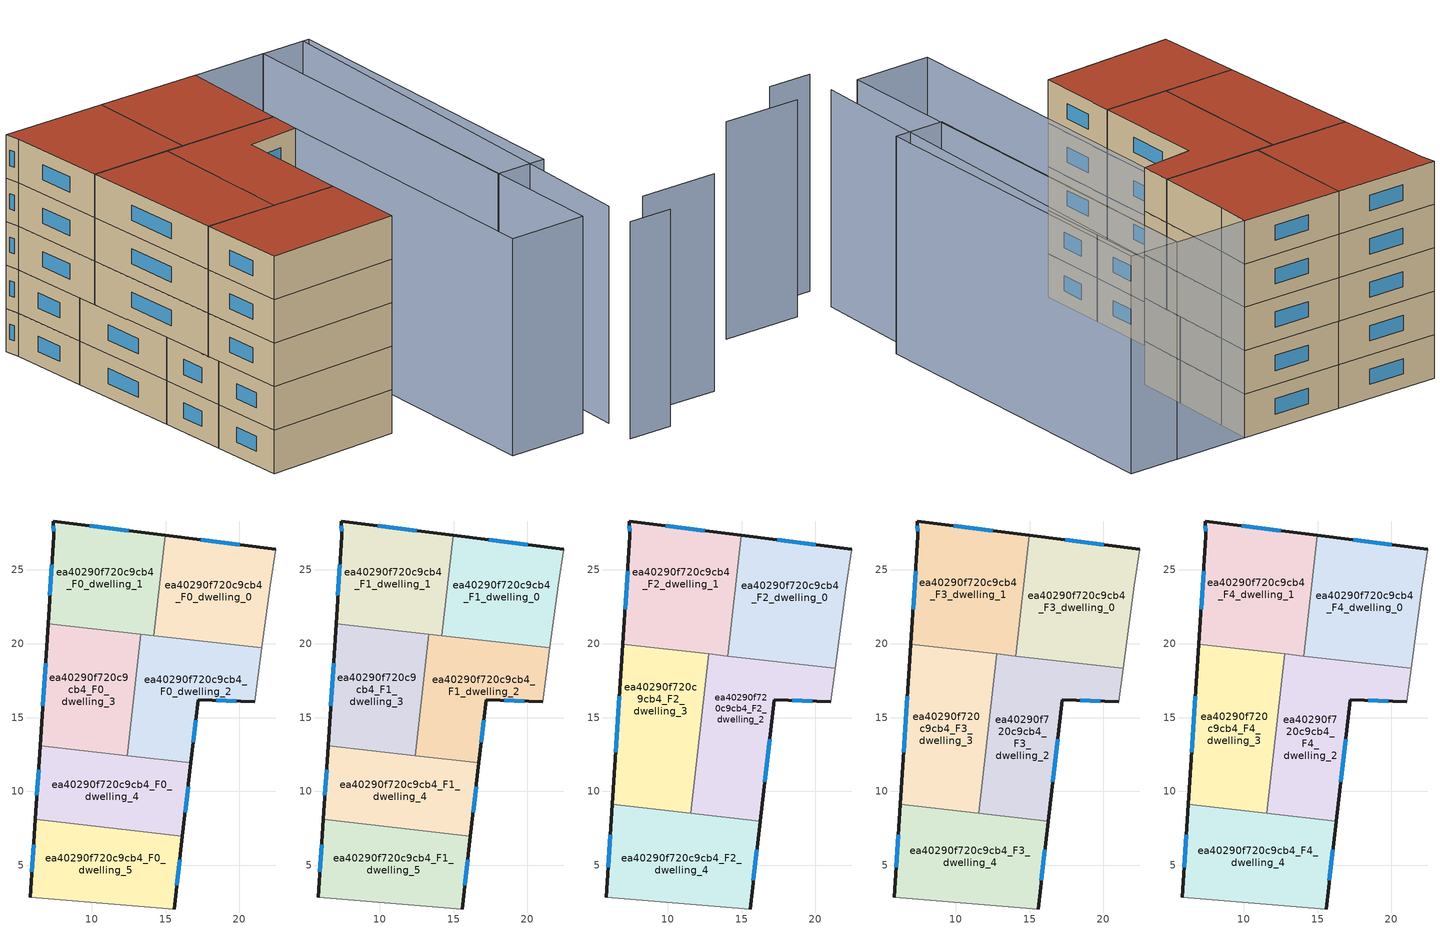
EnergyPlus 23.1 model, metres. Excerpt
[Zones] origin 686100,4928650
ea40290f720c9cb4_F0_dwelling_0
 floor ground (EU_floor_Construction): 22.45,26.39 22.09,23.95 21.52,19.71 14.19,20.55 14.96,27.34 z0
 wall outside (EU_wall_Construction): 22.45,26.39 14.96,27.34 z0:3
 wall adiabatic (EU_wall_Construction): 21.52,19.71 22.09,23.95 22.45,26.39 z0:3
 wall to ea40290f720c9cb4_F0_dwelling_1 (EU_wall_Construction): 14.96,27.34 14.19,20.55 z0:3
 wall to ea40290f720c9cb4_F0_dwelling_2 (EU_wall_Construction): 14.19,20.55 21.52,19.71 z0:3
 window (EU_Window_Construction): 20.01,26.7 17.4,27.03 z0.98:2.02
ea40290f720c9cb4_F0_dwelling_1
 floor ground (EU_floor_Construction): 14.96,27.34 14.19,20.55 7.06,21.36 7.44,27.25 7.4,28.29 z0
 wall outside (EU_wall_Construction): 14.96,27.34 7.4,28.29 7.44,27.25 7.06,21.36 z0:3
 wall to ea40290f720c9cb4_F0_dwelling_3 (EU_wall_Construction): 7.06,21.36 13.34,20.64 z0:3
 wall to ea40290f720c9cb4_F0_dwelling_2 (EU_wall_Construction): 13.34,20.64 14.19,20.55 z0:3
 window (EU_Window_Construction): 7.32,25.34 7.18,23.28 / 7.41,27.96 7.43,27.59 / 12.5,27.65 9.86,27.98 z0.98:2.02
ea40290f720c9cb4_F0_dwelling_2
 floor ground (EU_floor_Construction): 21.52,19.71 21.03,16.07 17.2,16.21 16.71,11.94 12.4,12.43 13.34,20.64 z0
 wall outside (EU_wall_Construction): 16.71,11.94 17.2,16.21 21.03,16.07 z0:3
 wall to ea40290f720c9cb4_F0_dwelling_3 (EU_wall_Construction): 13.34,20.64 12.4,12.43 z0:3
 wall adiabatic (EU_wall_Construction): 21.03,16.07 21.52,19.71 z0:3
 wall to ea40290f720c9cb4_F0_dwelling_4 (EU_wall_Construction): 12.4,12.43 16.71,11.94 z0:3
 window (EU_Window_Construction): 18.45,16.16 19.78,16.11 / 16.87,13.33 17.04,14.82 z0.98:2.02
ea40290f720c9cb4_F0_dwelling_3
 floor ground (EU_floor_Construction): 13.34,20.64 12.4,12.43 6.52,13.1 7.06,21.36 z0
 wall outside (EU_wall_Construction): 7.06,21.36 6.52,13.1 z0:3
 wall to ea40290f720c9cb4_F0_dwelling_4 (EU_wall_Construction): 6.52,13.1 12.4,12.43 z0:3
 window (EU_Window_Construction): 6.88,18.67 6.69,15.79 z0.98:2.02
ea40290f720c9cb4_F0_dwelling_4
 floor ground (EU_floor_Construction): 16.71,11.94 16.14,6.98 6.19,8.11 6.52,13.1 z0
 wall outside (EU_wall_Construction): 6.52,13.1 6.19,8.11 / 16.14,6.98 16.71,11.94 z0:3
 wall to ea40290f720c9cb4_F0_dwelling_5 (EU_wall_Construction): 6.19,8.11 16.14,6.98 z0:3
 window (EU_Window_Construction): 6.41,11.48 6.3,9.73 / 16.33,8.59 16.53,10.32 z0.98:2.02
ea40290f720c9cb4_F0_dwelling_5
 floor ground (EU_floor_Construction): 16.14,6.98 15.58,2.04 5.85,2.84 6.19,8.11 z0
 wall outside (EU_wall_Construction): 6.19,8.11 5.85,2.84 / 15.58,2.04 16.14,6.98 z0:3
 wall adiabatic (EU_wall_Construction): 5.85,2.84 15.58,2.04 z0:3
 window (EU_Window_Construction): 6.08,6.4 5.96,4.56 / 15.76,3.65 15.96,5.37 z0.98:2.02
ea40290f720c9cb4_F1_dwelling_0
 floor to ea40290f720c9cb4_F0_dwelling_0 (EU_floor_Construction): 22.45,26.39 22.09,23.95 21.52,19.71 14.19,20.55 14.96,27.34 z3
 wall outside (EU_wall_Construction): 22.45,26.39 14.96,27.34 z3:6
 wall adiabatic (EU_wall_Construction): 21.52,19.71 22.09,23.95 22.45,26.39 z3:6
 wall to ea40290f720c9cb4_F1_dwelling_1 (EU_wall_Construction): 14.96,27.34 14.19,20.55 z3:6
 wall to ea40290f720c9cb4_F1_dwelling_2 (EU_wall_Construction): 14.19,20.55 21.52,19.71 z3:6
 window (EU_Window_Construction): 20.01,26.7 17.4,27.03 z3.98:5.02
ea40290f720c9cb4_F1_dwelling_1
 floor to ea40290f720c9cb4_F0_dwelling_1 (EU_floor_Construction): 14.96,27.34 14.19,20.55 7.06,21.36 7.44,27.25 7.4,28.29 z3
 wall outside (EU_wall_Construction): 14.96,27.34 7.4,28.29 7.44,27.25 7.06,21.36 z3:6
 wall to ea40290f720c9cb4_F1_dwelling_3 (EU_wall_Construction): 7.06,21.36 13.34,20.64 z3:6
 wall to ea40290f720c9cb4_F1_dwelling_2 (EU_wall_Construction): 13.34,20.64 14.19,20.55 z3:6
 window (EU_Window_Construction): 7.32,25.34 7.18,23.28 / 7.41,27.96 7.43,27.59 / 12.5,27.65 9.86,27.98 z3.98:5.02
ea40290f720c9cb4_F1_dwelling_2
 floor to ea40290f720c9cb4_F0_dwelling_2 (EU_floor_Construction): 21.52,19.71 21.03,16.07 17.2,16.21 16.71,11.94 12.4,12.43 13.34,20.64 z3
 wall outside (EU_wall_Construction): 16.71,11.94 17.2,16.21 21.03,16.07 z3:6
 wall to ea40290f720c9cb4_F1_dwelling_3 (EU_wall_Construction): 13.34,20.64 12.4,12.43 z3:6
 wall adiabatic (EU_wall_Construction): 21.03,16.07 21.52,19.71 z3:6
 wall to ea40290f720c9cb4_F1_dwelling_4 (EU_wall_Construction): 12.4,12.43 16.71,11.94 z3:6
 window (EU_Window_Construction): 18.45,16.16 19.78,16.11 / 16.87,13.33 17.04,14.82 z3.98:5.02
 ceiling adiabatic (EU_roof_Construction): 21.33,18.33 21.52,19.71 13.34,20.64 13.18,19.26 z6
ea40290f720c9cb4_F1_dwelling_3
 floor to ea40290f720c9cb4_F0_dwelling_3 (EU_floor_Construction): 13.34,20.64 12.4,12.43 6.52,13.1 7.06,21.36 z3
 wall outside (EU_wall_Construction): 7.06,21.36 6.52,13.1 z3:6
 wall to ea40290f720c9cb4_F1_dwelling_4 (EU_wall_Construction): 6.52,13.1 12.4,12.43 z3:6
 window (EU_Window_Construction): 6.88,18.67 6.69,15.79 z3.98:5.02
ea40290f720c9cb4_F1_dwelling_4
 floor to ea40290f720c9cb4_F0_dwelling_4 (EU_floor_Construction): 16.71,11.94 16.14,6.98 6.19,8.11 6.52,13.1 z3
 wall outside (EU_wall_Construction): 6.52,13.1 6.19,8.11 / 16.14,6.98 16.71,11.94 z3:6
 wall to ea40290f720c9cb4_F1_dwelling_5 (EU_wall_Construction): 6.19,8.11 16.14,6.98 z3:6
 window (EU_Window_Construction): 6.41,11.48 6.3,9.73 / 16.33,8.59 16.53,10.32 z3.98:5.02
ea40290f720c9cb4_F1_dwelling_5
 floor to ea40290f720c9cb4_F0_dwelling_5 (EU_floor_Construction): 16.14,6.98 15.58,2.04 5.85,2.84 6.19,8.11 z3
 wall outside (EU_wall_Construction): 6.19,8.11 5.85,2.84 / 15.58,2.04 16.14,6.98 z3:6
 wall adiabatic (EU_wall_Construction): 5.85,2.84 15.58,2.04 z3:6
 window (EU_Window_Construction): 6.08,6.4 5.96,4.56 / 15.76,3.65 15.96,5.37 z3.98:5.02
ea40290f720c9cb4_F2_dwelling_0
 floor to ea40290f720c9cb4_F1_dwelling_0 (EU_floor_Construction): 22.45,26.39 22.09,23.95 21.52,19.71 14.21,20.54 14.98,27.34 z6
 floor adiabatic (EU_floor_Construction): 21.52,19.71 21.33,18.33 14.05,19.16 14.21,20.54 z6
 wall outside (EU_wall_Construction): 22.45,26.39 14.98,27.34 z6:9
 wall adiabatic (EU_wall_Construction): 21.33,18.33 22.09,23.95 22.45,26.39 z6:9
 wall to ea40290f720c9cb4_F2_dwelling_1 (EU_wall_Construction): 14.98,27.34 14.05,19.16 z6:9
 wall to ea40290f720c9cb4_F2_dwelling_2 (EU_wall_Construction): 14.05,19.16 21.33,18.33 z6:9
 window (EU_Window_Construction): 20.02,26.7 17.41,27.03 z6.98:8.02
ea40290f720c9cb4_F2_dwelling_1
 floor to ea40290f720c9cb4_F1_dwelling_1 (EU_floor_Construction): 14.96,27.34 14.19,20.55 7.06,21.36 7.44,27.25 7.4,28.29 z6
 floor to ea40290f720c9cb4_F1_dwelling_0 (EU_floor_Construction): 14.98,27.34 14.21,20.54 14.19,20.55 14.96,27.34 z6
 floor to ea40290f720c9cb4_F1_dwelling_3 (EU_floor_Construction): 13.34,20.64 13.18,19.26 6.97,19.96 7.06,21.36 z6
 floor adiabatic (EU_floor_Construction): 14.21,20.54 14.05,19.16 13.18,19.26 13.34,20.64 z6
 wall outside (EU_wall_Construction): 14.98,27.34 7.4,28.29 7.44,27.25 6.96,19.96 z6:9
 wall to ea40290f720c9cb4_F2_dwelling_3 (EU_wall_Construction): 6.96,19.96 12.78,19.3 z6:9
 wall to ea40290f720c9cb4_F2_dwelling_2 (EU_wall_Construction): 12.79,19.3 14.05,19.16 z6:9
 window (EU_Window_Construction): 7.29,24.88 7.12,22.34 / 7.41,27.96 7.43,27.59 / 12.52,27.65 9.87,27.98 z6.98:8.02
ea40290f720c9cb4_F2_dwelling_2
 floor to ea40290f720c9cb4_F1_dwelling_2 (EU_floor_Construction): 21.33,18.33 21.03,16.07 17.2,16.21 16.71,11.94 12.4,12.43 13.18,19.26 z6
 floor to ea40290f720c9cb4_F1_dwelling_4 (EU_floor_Construction): 16.71,11.94 16.26,7.98 11.56,8.52 12.01,12.47 z6
 floor to ea40290f720c9cb4_F1_dwelling_3 (EU_floor_Construction): 13.18,19.26 12.4,12.43 12.01,12.47 12.78,19.3 z6
 wall outside (EU_wall_Construction): 16.26,7.98 17.2,16.21 21.03,16.07 z6:9
 wall adiabatic (EU_wall_Construction): 21.03,16.07 21.33,18.33 z6:9
 wall to ea40290f720c9cb4_F2_dwelling_3 (EU_wall_Construction): 12.79,19.3 11.56,8.51 z6:9
 wall to ea40290f720c9cb4_F2_dwelling_4 (EU_wall_Construction): 11.56,8.51 16.26,7.98 z6:9
 window (EU_Window_Construction): 18.45,16.16 19.78,16.11 / 16.57,10.65 16.89,13.53 z6.98:8.02
ea40290f720c9cb4_F2_dwelling_3
 floor to ea40290f720c9cb4_F1_dwelling_3 (EU_floor_Construction): 12.79,19.3 12.01,12.47 6.52,13.1 6.97,19.96 z6
 floor to ea40290f720c9cb4_F1_dwelling_4 (EU_floor_Construction): 12.01,12.47 11.56,8.52 6.26,9.12 6.52,13.1 z6
 wall outside (EU_wall_Construction): 6.96,19.96 6.26,9.12 z6:9
 wall to ea40290f720c9cb4_F2_dwelling_4 (EU_wall_Construction): 6.26,9.12 11.56,8.51 z6:9
 window (EU_Window_Construction): 6.74,16.44 6.49,12.65 z6.98:8.02
ea40290f720c9cb4_F2_dwelling_4
 floor to ea40290f720c9cb4_F1_dwelling_4 (EU_floor_Construction): 16.26,7.98 16.14,6.98 6.19,8.11 6.26,9.12 z6
 floor to ea40290f720c9cb4_F1_dwelling_5 (EU_floor_Construction): 16.14,6.98 15.58,2.04 5.85,2.84 6.19,8.11 z6
 wall outside (EU_wall_Construction): 6.26,9.12 5.85,2.84 / 15.58,2.04 16.26,7.98 z6:9
 wall adiabatic (EU_wall_Construction): 5.85,2.84 15.58,2.04 z6:9
 window (EU_Window_Construction): 6.13,7.08 5.98,4.89 / 15.8,3.97 16.04,6.05 z6.98:8.02
ea40290f720c9cb4_F3_dwelling_0
 floor to ea40290f720c9cb4_F2_dwelling_0 (EU_floor_Construction): 22.45,26.39 22.09,23.95 21.33,18.33 14.05,19.16 14.98,27.34 z9
 wall outside (EU_wall_Construction): 22.45,26.39 14.98,27.34 z9:12
 wall adiabatic (EU_wall_Construction): 21.33,18.33 22.09,23.95 22.45,26.39 z9:12
 wall to ea40290f720c9cb4_F3_dwelling_1 (EU_wall_Construction): 14.98,27.34 14.05,19.16 z9:12
 wall to ea40290f720c9cb4_F3_dwelling_2 (EU_wall_Construction): 14.05,19.16 21.33,18.33 z9:12
 window (EU_Window_Construction): 20.02,26.7 17.41,27.03 z9.98:11.02
ea40290f720c9cb4_F3_dwelling_1
 floor to ea40290f720c9cb4_F2_dwelling_1 (EU_floor_Construction): 14.98,27.34 14.05,19.16 6.96,19.96 7.44,27.25 7.4,28.29 z9
 wall outside (EU_wall_Construction): 14.98,27.34 7.4,28.29 7.44,27.25 6.96,19.96 z9:12
 wall to ea40290f720c9cb4_F3_dwelling_3 (EU_wall_Construction): 6.96,19.96 12.78,19.3 z9:12
 wall to ea40290f720c9cb4_F3_dwelling_2 (EU_wall_Construction): 12.79,19.3 14.05,19.16 z9:12
 window (EU_Window_Construction): 7.29,24.88 7.12,22.34 / 7.41,27.96 7.43,27.59 / 12.52,27.65 9.87,27.98 z9.98:11.02
ea40290f720c9cb4_F3_dwelling_2
 floor to ea40290f720c9cb4_F2_dwelling_2 (EU_floor_Construction): 21.33,18.33 21.03,16.07 17.2,16.21 16.26,7.98 11.56,8.51 12.79,19.3 z9
 wall outside (EU_wall_Construction): 16.26,7.98 17.2,16.21 21.03,16.07 z9:12
 wall adiabatic (EU_wall_Construction): 21.03,16.07 21.33,18.33 z9:12
 wall to ea40290f720c9cb4_F3_dwelling_3 (EU_wall_Construction): 12.79,19.3 11.56,8.51 z9:12
 wall to ea40290f720c9cb4_F3_dwelling_4 (EU_wall_Construction): 11.56,8.51 16.26,7.98 z9:12
 window (EU_Window_Construction): 18.45,16.16 19.78,16.11 / 16.57,10.65 16.89,13.53 z9.98:11.02
ea40290f720c9cb4_F3_dwelling_3
 floor to ea40290f720c9cb4_F2_dwelling_3 (EU_floor_Construction): 12.79,19.3 11.56,8.51 6.26,9.12 6.96,19.96 z9
 wall outside (EU_wall_Construction): 6.96,19.96 6.26,9.12 z9:12
 wall to ea40290f720c9cb4_F3_dwelling_4 (EU_wall_Construction): 6.26,9.12 11.56,8.51 z9:12
 window (EU_Window_Construction): 6.74,16.44 6.49,12.65 z9.98:11.02
ea40290f720c9cb4_F3_dwelling_4
 floor to ea40290f720c9cb4_F2_dwelling_4 (EU_floor_Construction): 16.26,7.98 15.58,2.04 5.85,2.84 6.26,9.12 z9
 wall outside (EU_wall_Construction): 6.26,9.12 5.85,2.84 / 15.58,2.04 16.26,7.98 z9:12
 wall adiabatic (EU_wall_Construction): 5.85,2.84 15.58,2.04 z9:12
 window (EU_Window_Construction): 6.13,7.08 5.98,4.89 / 15.8,3.97 16.04,6.05 z9.98:11.02
ea40290f720c9cb4_F4_dwelling_0
 floor to ea40290f720c9cb4_F3_dwelling_0 (EU_floor_Construction): 22.45,26.39 22.09,23.95 21.33,18.33 14.05,19.16 14.98,27.34 z12
 wall outside (EU_wall_Construction): 22.45,26.39 14.98,27.34 z12:15
 wall adiabatic (EU_wall_Construction): 21.33,18.33 22.09,23.95 22.45,26.39 z12:15
 wall to ea40290f720c9cb4_F4_dwelling_1 (EU_wall_Construction): 14.98,27.34 14.05,19.16 z12:15
 wall to ea40290f720c9cb4_F4_dwelling_2 (EU_wall_Construction): 14.05,19.16 21.33,18.33 z12:15
 window (EU_Window_Construction): 20.02,26.7 17.41,27.03 z12.98:14.02
 roof outside (EU_roof_Construction): 21.33,18.33 22.09,23.95 22.45,26.39 14.98,27.34 14.05,19.16 z15
ea40290f720c9cb4_F4_dwelling_1
 floor to ea40290f720c9cb4_F3_dwelling_1 (EU_floor_Construction): 14.98,27.34 14.05,19.16 6.96,19.96 7.44,27.25 7.4,28.29 z12
 wall outside (EU_wall_Construction): 14.98,27.34 7.4,28.29 7.44,27.25 6.96,19.96 z12:15
 wall to ea40290f720c9cb4_F4_dwelling_3 (EU_wall_Construction): 6.96,19.96 12.78,19.3 z12:15
 wall to ea40290f720c9cb4_F4_dwelling_2 (EU_wall_Construction): 12.79,19.3 14.05,19.16 z12:15
 window (EU_Window_Construction): 7.29,24.88 7.12,22.34 / 7.41,27.96 7.43,27.59 / 12.52,27.65 9.87,27.98 z12.98:14.02
 roof outside (EU_roof_Construction): 14.05,19.16 14.98,27.34 7.4,28.29 7.44,27.25 6.96,19.96 z15
ea40290f720c9cb4_F4_dwelling_2
 floor to ea40290f720c9cb4_F3_dwelling_2 (EU_floor_Construction): 21.33,18.33 21.03,16.07 17.2,16.21 16.26,7.98 11.56,8.51 12.79,19.3 z12
 wall outside (EU_wall_Construction): 16.26,7.98 17.2,16.21 21.03,16.07 z12:15
 wall adiabatic (EU_wall_Construction): 21.03,16.07 21.33,18.33 z12:15
 wall to ea40290f720c9cb4_F4_dwelling_3 (EU_wall_Construction): 12.79,19.3 11.56,8.51 z12:15
 wall to ea40290f720c9cb4_F4_dwelling_4 (EU_wall_Construction): 11.56,8.51 16.26,7.98 z12:15
 window (EU_Window_Construction): 18.45,16.16 19.78,16.11 / 16.57,10.65 16.89,13.53 z12.98:14.02
 roof outside (EU_roof_Construction): 16.26,7.98 17.2,16.21 21.03,16.07 21.33,18.33 12.79,19.3 11.56,8.51 z15
ea40290f720c9cb4_F4_dwelling_3
 floor to ea40290f720c9cb4_F3_dwelling_3 (EU_floor_Construction): 12.79,19.3 11.56,8.51 6.26,9.12 6.96,19.96 z12
 wall outside (EU_wall_Construction): 6.96,19.96 6.26,9.12 z12:15
 wall to ea40290f720c9cb4_F4_dwelling_4 (EU_wall_Construction): 6.26,9.12 11.56,8.51 z12:15
 window (EU_Window_Construction): 6.74,16.44 6.49,12.65 z12.98:14.02
 roof outside (EU_roof_Construction): 11.56,8.51 12.79,19.3 6.96,19.96 6.26,9.12 z15
ea40290f720c9cb4_F4_dwelling_4
 floor to ea40290f720c9cb4_F3_dwelling_4 (EU_floor_Construction): 16.26,7.98 15.58,2.04 5.85,2.84 6.26,9.12 z12
 wall outside (EU_wall_Construction): 6.26,9.12 5.85,2.84 / 15.58,2.04 16.26,7.98 z12:15
 wall adiabatic (EU_wall_Construction): 5.85,2.84 15.58,2.04 z12:15
 window (EU_Window_Construction): 6.13,7.08 5.98,4.89 / 15.8,3.97 16.04,6.05 z12.98:14.02
 roof outside (EU_roof_Construction): 15.58,2.04 16.26,7.98 6.26,9.12 5.85,2.84 z15
shading: 25.6,-9.27 28.75,-9.7 / 26.35,-6.57 31,25.3 / 28.97,-7.01 34.61,-7.75 / 5.85,2.85 15.58,2.05 / 27.86,25.76 24.06,-6.54 / 24.06,-6.54 18.45,-5.88 / 18.45,-5.88 22.25,26.42 / 22.25,26.42 27.86,25.76 / 25,1.94 27.85,25.7 / 27.85,25.7 31.49,25.27 / 31.49,25.27 28.64,1.51 / 28.64,1.51 25,1.94 z0:15
[Building]
EU S2 Campaign: North Axis=0; Terrain=City; Solar Distribution=FullExterior
[Site:Location]
Bologna: Latitude=44.5; Longitude=11.25; Time Zone=1; Elevation=37
[SizingPeriod:WeatherFileDays]
AnnualSizingPeriod: Begin Month=1; Begin Day of Month=1; End Month=12; End Day of Month=31; Day of Week for Start Day=Monday; Use Weather File Daylight Saving Period=No; Use Weather File Rain and Snow Indicators=No
[MATERIAL]
EU_InternalMass_Material: Roughness=MediumRough; Thickness=0.1; Conductivity=1; Density=1800; Specific Heat=900; Thermal Absorptance=0.9; Solar Absorptance=0.7; Visible Absorptance=0.7
[MATERIAL:NOMASS] Roughness=MediumRough; Thermal Absorptance=0.9; Solar Absorptance=0.7; Visible Absorptance=0.7
Name | Thermal Resistance
EU_wall_NoMass | 0.905828
EU_roof_NoMass | 0.37593
EU_floor_NoMass | 0.67114
[WINDOWMATERIAL:SIMPLEGLAZINGSYSTEM]
EU_Window_SimpleGlazing: UFactor=4.52486; Solar Heat Gain Coefficient=0.85; Visible Transmittance=0.85
[CONSTRUCTION]
EU_wall_Construction: EU_wall_NoMass
EU_roof_Construction: EU_roof_NoMass
EU_floor_Construction: EU_floor_NoMass
EU_Window_Construction: EU_Window_SimpleGlazing
EU_InternalMass_Construction: EU_InternalMass_Material
[ZONE] Type=1; Multiplier=1; Ceiling Height=autocalculate; Floor Area=autocalculate; Part of Total Floor Area=Yes
Name | Volume
ea40290f720c9cb4_F0_dwelling_0; ea40290f720c9cb4_F1_dwelling_0 | 151.868
ea40290f720c9cb4_F2_dwelling_0; ea40290f720c9cb4_F3_dwelling_0; ea40290f720c9cb4_F4_dwelling_0 | 182.232
ea40290f720c9cb4_F0_dwelling_1; ea40290f720c9cb4_F1_dwelling_1 | 151.841
ea40290f720c9cb4_F2_dwelling_1; ea40290f720c9cb4_F3_dwelling_1; ea40290f720c9cb4_F4_dwelling_1 | 182.231
ea40290f720c9cb4_F0_dwelling_2; ea40290f720c9cb4_F1_dwelling_2 | 151.863
ea40290f720c9cb4_F2_dwelling_2; ea40290f720c9cb4_F3_dwelling_2; ea40290f720c9cb4_F4_dwelling_2 | 182.218
ea40290f720c9cb4_F0_dwelling_3; ea40290f720c9cb4_F1_dwelling_3 | 151.854
ea40290f720c9cb4_F2_dwelling_3; ea40290f720c9cb4_F3_dwelling_3; ea40290f720c9cb4_F4_dwelling_3 | 182.208
ea40290f720c9cb4_F0_dwelling_4; ea40290f720c9cb4_F1_dwelling_4 | 151.869
ea40290f720c9cb4_F2_dwelling_4; ea40290f720c9cb4_F3_dwelling_4; ea40290f720c9cb4_F4_dwelling_4 | 182.23
ea40290f720c9cb4_F0_dwelling_5; ea40290f720c9cb4_F1_dwelling_5 | 151.846
[INTERNALMASS] Construction=EU_InternalMass_Construction
Name | Zone or ZoneList | Surface Area
ea40290f720c9cb4_F0_dwelling_0_EU_InternalMass | ea40290f720c9cb4_F0_dwelling_0 | 50.622
ea40290f720c9cb4_F0_dwelling_1_EU_InternalMass | ea40290f720c9cb4_F0_dwelling_1 | 50.615
ea40290f720c9cb4_F0_dwelling_2_EU_InternalMass | ea40290f720c9cb4_F0_dwelling_2 | 50.6219
ea40290f720c9cb4_F0_dwelling_3_EU_InternalMass | ea40290f720c9cb4_F0_dwelling_3 | 50.6167
ea40290f720c9cb4_F0_dwelling_4_EU_InternalMass | ea40290f720c9cb4_F0_dwelling_4 | 50.6233
ea40290f720c9cb4_F0_dwelling_5_EU_InternalMass | ea40290f720c9cb4_F0_dwelling_5 | 50.6152
ea40290f720c9cb4_F1_dwelling_0_EU_InternalMass | ea40290f720c9cb4_F1_dwelling_0 | 50.622
ea40290f720c9cb4_F1_dwelling_1_EU_InternalMass | ea40290f720c9cb4_F1_dwelling_1 | 50.615
ea40290f720c9cb4_F1_dwelling_2_EU_InternalMass | ea40290f720c9cb4_F1_dwelling_2 | 50.6219
ea40290f720c9cb4_F1_dwelling_3_EU_InternalMass | ea40290f720c9cb4_F1_dwelling_3 | 50.6167
ea40290f720c9cb4_F1_dwelling_4_EU_InternalMass | ea40290f720c9cb4_F1_dwelling_4 | 50.6233
ea40290f720c9cb4_F1_dwelling_5_EU_InternalMass | ea40290f720c9cb4_F1_dwelling_5 | 50.6152
ea40290f720c9cb4_F2_dwelling_0_EU_InternalMass | ea40290f720c9cb4_F2_dwelling_0 | 60.7441
ea40290f720c9cb4_F2_dwelling_1_EU_InternalMass | ea40290f720c9cb4_F2_dwelling_1 | 60.7429
ea40290f720c9cb4_F2_dwelling_2_EU_InternalMass | ea40290f720c9cb4_F2_dwelling_2 | 60.7386
ea40290f720c9cb4_F2_dwelling_3_EU_InternalMass | ea40290f720c9cb4_F2_dwelling_3 | 60.7353
ea40290f720c9cb4_F2_dwelling_4_EU_InternalMass | ea40290f720c9cb4_F2_dwelling_4 | 60.7436
ea40290f720c9cb4_F3_dwelling_0_EU_InternalMass | ea40290f720c9cb4_F3_dwelling_0 | 60.7441
ea40290f720c9cb4_F3_dwelling_1_EU_InternalMass | ea40290f720c9cb4_F3_dwelling_1 | 60.7429
ea40290f720c9cb4_F3_dwelling_2_EU_InternalMass | ea40290f720c9cb4_F3_dwelling_2 | 60.7386
ea40290f720c9cb4_F3_dwelling_3_EU_InternalMass | ea40290f720c9cb4_F3_dwelling_3 | 60.7353
ea40290f720c9cb4_F3_dwelling_4_EU_InternalMass | ea40290f720c9cb4_F3_dwelling_4 | 60.7436
ea40290f720c9cb4_F4_dwelling_0_EU_InternalMass | ea40290f720c9cb4_F4_dwelling_0 | 60.7441
ea40290f720c9cb4_F4_dwelling_1_EU_InternalMass | ea40290f720c9cb4_F4_dwelling_1 | 60.7429
ea40290f720c9cb4_F4_dwelling_2_EU_InternalMass | ea40290f720c9cb4_F4_dwelling_2 | 60.7386
ea40290f720c9cb4_F4_dwelling_3_EU_InternalMass | ea40290f720c9cb4_F4_dwelling_3 | 60.7353
ea40290f720c9cb4_F4_dwelling_4_EU_InternalMass | ea40290f720c9cb4_F4_dwelling_4 | 60.7436
[OTHEREQUIPMENT] Fuel Type=Electricity; Design Level Calculation Method=Watts/Area; Power per Zone Floor Area=1; Fraction Latent=0; Fraction Radiant=0; Fraction Lost=0; Carbon Dioxide Generation Rate=0; EndUse Subcategory=EU_Step8_InternalGains
Name | Zone or ZoneList or Space or SpaceList | Schedule
EU_Step8_InternalGain_ea40290f720c9cb4_F0_dwelling_0_f000 | ea40290f720c9cb4_F0_dwelling_0 | EU_Step8_GainSchedule_ea40290f720c9cb4_F0_dwelling_0_f000
EU_Step8_InternalGain_ea40290f720c9cb4_F0_dwelling_1_f000 | ea40290f720c9cb4_F0_dwelling_1 | EU_Step8_GainSchedule_ea40290f720c9cb4_F0_dwelling_1_f000
EU_Step8_InternalGain_ea40290f720c9cb4_F0_dwelling_2_f000 | ea40290f720c9cb4_F0_dwelling_2 | EU_Step8_GainSchedule_ea40290f720c9cb4_F0_dwelling_2_f000
EU_Step8_InternalGain_ea40290f720c9cb4_F0_dwelling_3_f000 | ea40290f720c9cb4_F0_dwelling_3 | EU_Step8_GainSchedule_ea40290f720c9cb4_F0_dwelling_3_f000
EU_Step8_InternalGain_ea40290f720c9cb4_F0_dwelling_4_f000 | ea40290f720c9cb4_F0_dwelling_4 | EU_Step8_GainSchedule_ea40290f720c9cb4_F0_dwelling_4_f000
EU_Step8_InternalGain_ea40290f720c9cb4_F0_dwelling_5_f000 | ea40290f720c9cb4_F0_dwelling_5 | EU_Step8_GainSchedule_ea40290f720c9cb4_F0_dwelling_5_f000
EU_Step8_InternalGain_ea40290f720c9cb4_F1_dwelling_0_f000 | ea40290f720c9cb4_F1_dwelling_0 | EU_Step8_GainSchedule_ea40290f720c9cb4_F1_dwelling_0_f000
EU_Step8_InternalGain_ea40290f720c9cb4_F1_dwelling_1_f000 | ea40290f720c9cb4_F1_dwelling_1 | EU_Step8_GainSchedule_ea40290f720c9cb4_F1_dwelling_1_f000
EU_Step8_InternalGain_ea40290f720c9cb4_F1_dwelling_2_f000 | ea40290f720c9cb4_F1_dwelling_2 | EU_Step8_GainSchedule_ea40290f720c9cb4_F1_dwelling_2_f000
EU_Step8_InternalGain_ea40290f720c9cb4_F1_dwelling_3_f000 | ea40290f720c9cb4_F1_dwelling_3 | EU_Step8_GainSchedule_ea40290f720c9cb4_F1_dwelling_3_f000
EU_Step8_InternalGain_ea40290f720c9cb4_F1_dwelling_4_f000 | ea40290f720c9cb4_F1_dwelling_4 | EU_Step8_GainSchedule_ea40290f720c9cb4_F1_dwelling_4_f000
EU_Step8_InternalGain_ea40290f720c9cb4_F1_dwelling_5_f000 | ea40290f720c9cb4_F1_dwelling_5 | EU_Step8_GainSchedule_ea40290f720c9cb4_F1_dwelling_5_f000
EU_Step8_InternalGain_ea40290f720c9cb4_F2_dwelling_0_f000 | ea40290f720c9cb4_F2_dwelling_0 | EU_Step8_GainSchedule_ea40290f720c9cb4_F2_dwelling_0_f000
EU_Step8_InternalGain_ea40290f720c9cb4_F2_dwelling_1_f000 | ea40290f720c9cb4_F2_dwelling_1 | EU_Step8_GainSchedule_ea40290f720c9cb4_F2_dwelling_1_f000
EU_Step8_InternalGain_ea40290f720c9cb4_F2_dwelling_2_f000 | ea40290f720c9cb4_F2_dwelling_2 | EU_Step8_GainSchedule_ea40290f720c9cb4_F2_dwelling_2_f000
EU_Step8_InternalGain_ea40290f720c9cb4_F2_dwelling_3_f000 | ea40290f720c9cb4_F2_dwelling_3 | EU_Step8_GainSchedule_ea40290f720c9cb4_F2_dwelling_3_f000
EU_Step8_InternalGain_ea40290f720c9cb4_F2_dwelling_4_f000 | ea40290f720c9cb4_F2_dwelling_4 | EU_Step8_GainSchedule_ea40290f720c9cb4_F2_dwelling_4_f000
EU_Step8_InternalGain_ea40290f720c9cb4_F3_dwelling_0_f000 | ea40290f720c9cb4_F3_dwelling_0 | EU_Step8_GainSchedule_ea40290f720c9cb4_F3_dwelling_0_f000
EU_Step8_InternalGain_ea40290f720c9cb4_F3_dwelling_1_f000 | ea40290f720c9cb4_F3_dwelling_1 | EU_Step8_GainSchedule_ea40290f720c9cb4_F3_dwelling_1_f000
EU_Step8_InternalGain_ea40290f720c9cb4_F3_dwelling_2_f000 | ea40290f720c9cb4_F3_dwelling_2 | EU_Step8_GainSchedule_ea40290f720c9cb4_F3_dwelling_2_f000
EU_Step8_InternalGain_ea40290f720c9cb4_F3_dwelling_3_f000 | ea40290f720c9cb4_F3_dwelling_3 | EU_Step8_GainSchedule_ea40290f720c9cb4_F3_dwelling_3_f000
EU_Step8_InternalGain_ea40290f720c9cb4_F3_dwelling_4_f000 | ea40290f720c9cb4_F3_dwelling_4 | EU_Step8_GainSchedule_ea40290f720c9cb4_F3_dwelling_4_f000
EU_Step8_InternalGain_ea40290f720c9cb4_F4_dwelling_0_f000 | ea40290f720c9cb4_F4_dwelling_0 | EU_Step8_GainSchedule_ea40290f720c9cb4_F4_dwelling_0_f000
EU_Step8_InternalGain_ea40290f720c9cb4_F4_dwelling_1_f000 | ea40290f720c9cb4_F4_dwelling_1 | EU_Step8_GainSchedule_ea40290f720c9cb4_F4_dwelling_1_f000
EU_Step8_InternalGain_ea40290f720c9cb4_F4_dwelling_2_f000 | ea40290f720c9cb4_F4_dwelling_2 | EU_Step8_GainSchedule_ea40290f720c9cb4_F4_dwelling_2_f000
EU_Step8_InternalGain_ea40290f720c9cb4_F4_dwelling_3_f000 | ea40290f720c9cb4_F4_dwelling_3 | EU_Step8_GainSchedule_ea40290f720c9cb4_F4_dwelling_3_f000
EU_Step8_InternalGain_ea40290f720c9cb4_F4_dwelling_4_f000 | ea40290f720c9cb4_F4_dwelling_4 | EU_Step8_GainSchedule_ea40290f720c9cb4_F4_dwelling_4_f000
[ZONEVENTILATION:DESIGNFLOWRATE] Schedule=EU_AlwaysOn; Design Flow Rate Calculation Method=AirChanges/Hour; Air Changes per Hour=0.73129; Ventilation Type=Natural; Fan Pressure Rise=0; Fan Total Efficiency=1; Constant Term Coefficient=1; Temperature Term Coefficient=0; Velocity Term Coefficient=0; Velocity Squared Term Coefficient=0; Minimum Indoor Temperature=-100; Maximum Indoor Temperature=100; Delta Temperature=-100; Minimum Outdoor Temperature=-100; Maximum Outdoor Temperature=100; Maximum Wind Speed=40
Name | Zone or ZoneList or Space or SpaceList
EU_ConstantAir_ea40290f720c9cb4_F0_dwelling_0 | ea40290f720c9cb4_F0_dwelling_0
EU_ConstantAir_ea40290f720c9cb4_F0_dwelling_1 | ea40290f720c9cb4_F0_dwelling_1
EU_ConstantAir_ea40290f720c9cb4_F0_dwelling_2 | ea40290f720c9cb4_F0_dwelling_2
EU_ConstantAir_ea40290f720c9cb4_F0_dwelling_3 | ea40290f720c9cb4_F0_dwelling_3
EU_ConstantAir_ea40290f720c9cb4_F0_dwelling_4 | ea40290f720c9cb4_F0_dwelling_4
EU_ConstantAir_ea40290f720c9cb4_F0_dwelling_5 | ea40290f720c9cb4_F0_dwelling_5
EU_ConstantAir_ea40290f720c9cb4_F1_dwelling_0 | ea40290f720c9cb4_F1_dwelling_0
EU_ConstantAir_ea40290f720c9cb4_F1_dwelling_1 | ea40290f720c9cb4_F1_dwelling_1
EU_ConstantAir_ea40290f720c9cb4_F1_dwelling_2 | ea40290f720c9cb4_F1_dwelling_2
EU_ConstantAir_ea40290f720c9cb4_F1_dwelling_3 | ea40290f720c9cb4_F1_dwelling_3
EU_ConstantAir_ea40290f720c9cb4_F1_dwelling_4 | ea40290f720c9cb4_F1_dwelling_4
EU_ConstantAir_ea40290f720c9cb4_F1_dwelling_5 | ea40290f720c9cb4_F1_dwelling_5
EU_ConstantAir_ea40290f720c9cb4_F2_dwelling_0 | ea40290f720c9cb4_F2_dwelling_0
EU_ConstantAir_ea40290f720c9cb4_F2_dwelling_1 | ea40290f720c9cb4_F2_dwelling_1
EU_ConstantAir_ea40290f720c9cb4_F2_dwelling_2 | ea40290f720c9cb4_F2_dwelling_2
EU_ConstantAir_ea40290f720c9cb4_F2_dwelling_3 | ea40290f720c9cb4_F2_dwelling_3
EU_ConstantAir_ea40290f720c9cb4_F2_dwelling_4 | ea40290f720c9cb4_F2_dwelling_4
EU_ConstantAir_ea40290f720c9cb4_F3_dwelling_0 | ea40290f720c9cb4_F3_dwelling_0
EU_ConstantAir_ea40290f720c9cb4_F3_dwelling_1 | ea40290f720c9cb4_F3_dwelling_1
EU_ConstantAir_ea40290f720c9cb4_F3_dwelling_2 | ea40290f720c9cb4_F3_dwelling_2
EU_ConstantAir_ea40290f720c9cb4_F3_dwelling_3 | ea40290f720c9cb4_F3_dwelling_3
EU_ConstantAir_ea40290f720c9cb4_F3_dwelling_4 | ea40290f720c9cb4_F3_dwelling_4
EU_ConstantAir_ea40290f720c9cb4_F4_dwelling_0 | ea40290f720c9cb4_F4_dwelling_0
EU_ConstantAir_ea40290f720c9cb4_F4_dwelling_1 | ea40290f720c9cb4_F4_dwelling_1
EU_ConstantAir_ea40290f720c9cb4_F4_dwelling_2 | ea40290f720c9cb4_F4_dwelling_2
EU_ConstantAir_ea40290f720c9cb4_F4_dwelling_3 | ea40290f720c9cb4_F4_dwelling_3
EU_ConstantAir_ea40290f720c9cb4_F4_dwelling_4 | ea40290f720c9cb4_F4_dwelling_4
[HVACTEMPLATE:THERMOSTAT] Constant Heating Setpoint=20; Constant Cooling Setpoint=50
EU_HeatOnly_ea40290f720c9cb4_F0_dwelling_0; EU_HeatOnly_ea40290f720c9cb4_F0_dwelling_1; EU_HeatOnly_ea40290f720c9cb4_F0_dwelling_2; EU_HeatOnly_ea40290f720c9cb4_F0_dwelling_3; EU_HeatOnly_ea40290f720c9cb4_F0_dwelling_4; EU_HeatOnly_ea40290f720c9cb4_F0_dwelling_5; EU_HeatOnly_ea40290f720c9cb4_F1_dwelling_0; EU_HeatOnly_ea40290f720c9cb4_F1_dwelling_1; EU_HeatOnly_ea40290f720c9cb4_F1_dwelling_2; EU_HeatOnly_ea40290f720c9cb4_F1_dwelling_3; EU_HeatOnly_ea40290f720c9cb4_F1_dwelling_4; EU_HeatOnly_ea40290f720c9cb4_F1_dwelling_5; EU_HeatOnly_ea40290f720c9cb4_F2_dwelling_0; EU_HeatOnly_ea40290f720c9cb4_F2_dwelling_1; EU_HeatOnly_ea40290f720c9cb4_F2_dwelling_2; EU_HeatOnly_ea40290f720c9cb4_F2_dwelling_3; EU_HeatOnly_ea40290f720c9cb4_F2_dwelling_4; EU_HeatOnly_ea40290f720c9cb4_F3_dwelling_0; EU_HeatOnly_ea40290f720c9cb4_F3_dwelling_1; EU_HeatOnly_ea40290f720c9cb4_F3_dwelling_2; EU_HeatOnly_ea40290f720c9cb4_F3_dwelling_3; EU_HeatOnly_ea40290f720c9cb4_F3_dwelling_4; EU_HeatOnly_ea40290f720c9cb4_F4_dwelling_0; EU_HeatOnly_ea40290f720c9cb4_F4_dwelling_1; EU_HeatOnly_ea40290f720c9cb4_F4_dwelling_2; EU_HeatOnly_ea40290f720c9cb4_F4_dwelling_3; EU_HeatOnly_ea40290f720c9cb4_F4_dwelling_4
[HVACTEMPLATE:ZONE:IDEALLOADSAIRSYSTEM] System Availability Schedule=EU_AlwaysOn; Maximum Heating Supply Air Temperature=50; Minimum Cooling Supply Air Temperature=13; Maximum Heating Supply Air Humidity Ratio=0.0156; Minimum Cooling Supply Air Humidity Ratio=0.0077; Heating Limit=NoLimit; Cooling Limit=NoLimit; Heating Availability Schedule=EU_AlwaysOn; Cooling Availability Schedule=EU_CoolingOff; Dehumidification Control Type=ConstantSensibleHeatRatio; Cooling Sensible Heat Ratio=0.7; Dehumidification Setpoint=60; Humidification Control Type=None; Humidification Setpoint=30; Outdoor Air Method=None; Outdoor Air Flow Rate per Person=0.00944; Outdoor Air Flow Rate per Zone Floor Area=0; Outdoor Air Flow Rate per Zone=0; Demand Controlled Ventilation Type=None; Outdoor Air Economizer Type=NoEconomizer; Heat Recovery Type=None; Sensible Heat Recovery Effectiveness=0.7; Latent Heat Recovery Effectiveness=0.65
Name | Template Thermostat
ea40290f720c9cb4_F0_dwelling_0 | EU_HeatOnly_ea40290f720c9cb4_F0_dwelling_0
ea40290f720c9cb4_F0_dwelling_1 | EU_HeatOnly_ea40290f720c9cb4_F0_dwelling_1
ea40290f720c9cb4_F0_dwelling_2 | EU_HeatOnly_ea40290f720c9cb4_F0_dwelling_2
ea40290f720c9cb4_F0_dwelling_3 | EU_HeatOnly_ea40290f720c9cb4_F0_dwelling_3
ea40290f720c9cb4_F0_dwelling_4 | EU_HeatOnly_ea40290f720c9cb4_F0_dwelling_4
ea40290f720c9cb4_F0_dwelling_5 | EU_HeatOnly_ea40290f720c9cb4_F0_dwelling_5
ea40290f720c9cb4_F1_dwelling_0 | EU_HeatOnly_ea40290f720c9cb4_F1_dwelling_0
ea40290f720c9cb4_F1_dwelling_1 | EU_HeatOnly_ea40290f720c9cb4_F1_dwelling_1
ea40290f720c9cb4_F1_dwelling_2 | EU_HeatOnly_ea40290f720c9cb4_F1_dwelling_2
ea40290f720c9cb4_F1_dwelling_3 | EU_HeatOnly_ea40290f720c9cb4_F1_dwelling_3
ea40290f720c9cb4_F1_dwelling_4 | EU_HeatOnly_ea40290f720c9cb4_F1_dwelling_4
ea40290f720c9cb4_F1_dwelling_5 | EU_HeatOnly_ea40290f720c9cb4_F1_dwelling_5
ea40290f720c9cb4_F2_dwelling_0 | EU_HeatOnly_ea40290f720c9cb4_F2_dwelling_0
ea40290f720c9cb4_F2_dwelling_1 | EU_HeatOnly_ea40290f720c9cb4_F2_dwelling_1
ea40290f720c9cb4_F2_dwelling_2 | EU_HeatOnly_ea40290f720c9cb4_F2_dwelling_2
ea40290f720c9cb4_F2_dwelling_3 | EU_HeatOnly_ea40290f720c9cb4_F2_dwelling_3
ea40290f720c9cb4_F2_dwelling_4 | EU_HeatOnly_ea40290f720c9cb4_F2_dwelling_4
ea40290f720c9cb4_F3_dwelling_0 | EU_HeatOnly_ea40290f720c9cb4_F3_dwelling_0
ea40290f720c9cb4_F3_dwelling_1 | EU_HeatOnly_ea40290f720c9cb4_F3_dwelling_1
ea40290f720c9cb4_F3_dwelling_2 | EU_HeatOnly_ea40290f720c9cb4_F3_dwelling_2
ea40290f720c9cb4_F3_dwelling_3 | EU_HeatOnly_ea40290f720c9cb4_F3_dwelling_3
ea40290f720c9cb4_F3_dwelling_4 | EU_HeatOnly_ea40290f720c9cb4_F3_dwelling_4
ea40290f720c9cb4_F4_dwelling_0 | EU_HeatOnly_ea40290f720c9cb4_F4_dwelling_0
ea40290f720c9cb4_F4_dwelling_1 | EU_HeatOnly_ea40290f720c9cb4_F4_dwelling_1
ea40290f720c9cb4_F4_dwelling_2 | EU_HeatOnly_ea40290f720c9cb4_F4_dwelling_2
ea40290f720c9cb4_F4_dwelling_3 | EU_HeatOnly_ea40290f720c9cb4_F4_dwelling_3
ea40290f720c9cb4_F4_dwelling_4 | EU_HeatOnly_ea40290f720c9cb4_F4_dwelling_4
[SIZING:ZONE] Zone Cooling Design Supply Air Temperature Input Method=SupplyAirTemperature; Zone Cooling Design Supply Air Temperature=13; Zone Heating Design Supply Air Temperature Input Method=SupplyAirTemperature; Zone Heating Design Supply Air Temperature=50; Zone Cooling Design Supply Air Humidity Ratio=0.008; Zone Heating Design Supply Air Humidity Ratio=0.008; Cooling Design Air Flow Method=DesignDay; Cooling Design Air Flow Rate=0; Cooling Minimum Air Flow per Zone Floor Area=0.000762; Cooling Minimum Air Flow=0; Cooling Minimum Air Flow Fraction=0.2; Heating Design Air Flow Method=DesignDay; Heating Design Air Flow Rate=0; Heating Maximum Air Flow per Zone Floor Area=0.002032; Heating Maximum Air Flow=0.141576; Heating Maximum Air Flow Fraction=0.3; Account for Dedicated Outdoor Air System=No; Dedicated Outdoor Air System Control Strategy=NeutralSupplyAir; Dedicated Outdoor Air Low Setpoint Temperature for Design=autosize; Dedicated Outdoor Air High Setpoint Temperature for Design=autosize; Zone Load Sizing Method=Sensible Load Only No Latent Load; Zone Latent Cooling Design Supply Air Humidity Ratio Input Method=HumidityRatioDifference; Zone Cooling Design Supply Air Humidity Ratio Difference=0.005; Zone Latent Heating Design Supply Air Humidity Ratio Input Method=HumidityRatioDifference; Zone Humidification Design Supply Air Humidity Ratio Difference=0.005
ea40290f720c9cb4_F0_dwelling_0; ea40290f720c9cb4_F0_dwelling_1; ea40290f720c9cb4_F0_dwelling_2; ea40290f720c9cb4_F0_dwelling_3; ea40290f720c9cb4_F0_dwelling_4; ea40290f720c9cb4_F0_dwelling_5; ea40290f720c9cb4_F1_dwelling_0; ea40290f720c9cb4_F1_dwelling_1; ea40290f720c9cb4_F1_dwelling_2; ea40290f720c9cb4_F1_dwelling_3; ea40290f720c9cb4_F1_dwelling_4; ea40290f720c9cb4_F1_dwelling_5; ea40290f720c9cb4_F2_dwelling_0; ea40290f720c9cb4_F2_dwelling_1; ea40290f720c9cb4_F2_dwelling_2; ea40290f720c9cb4_F2_dwelling_3; ea40290f720c9cb4_F2_dwelling_4; ea40290f720c9cb4_F3_dwelling_0; ea40290f720c9cb4_F3_dwelling_1; ea40290f720c9cb4_F3_dwelling_2; ea40290f720c9cb4_F3_dwelling_3; ea40290f720c9cb4_F3_dwelling_4; ea40290f720c9cb4_F4_dwelling_0; ea40290f720c9cb4_F4_dwelling_1; ea40290f720c9cb4_F4_dwelling_2; ea40290f720c9cb4_F4_dwelling_3; ea40290f720c9cb4_F4_dwelling_4
[SCHEDULE:CONSTANT]
Name | Hourly Value
EU_AlwaysOn | 1
EU_CoolingOff | 0
[SCHEDULE:FILE] Column Number=1; Rows to Skip at Top=0; Number of Hours of Data=8760; Column Separator=Comma; Interpolate to Timestep=No; Minutes per Item=60; Adjust Schedule for Daylight Savings=Yes
Name | File
EU_Step8_GainSchedule_ea40290f720c9cb4_F0_dwelling_0_f000 | ../../schedules/ea40290f720c9cb4/ea40290f720c9cb4_F0_dwelling_0_f000_gain.csv
EU_Step8_GainSchedule_ea40290f720c9cb4_F0_dwelling_1_f000 | ../../schedules/ea40290f720c9cb4/ea40290f720c9cb4_F0_dwelling_1_f000_gain.csv
EU_Step8_GainSchedule_ea40290f720c9cb4_F0_dwelling_2_f000 | ../../schedules/ea40290f720c9cb4/ea40290f720c9cb4_F0_dwelling_2_f000_gain.csv
EU_Step8_GainSchedule_ea40290f720c9cb4_F0_dwelling_3_f000 | ../../schedules/ea40290f720c9cb4/ea40290f720c9cb4_F0_dwelling_3_f000_gain.csv
EU_Step8_GainSchedule_ea40290f720c9cb4_F0_dwelling_4_f000 | ../../schedules/ea40290f720c9cb4/ea40290f720c9cb4_F0_dwelling_4_f000_gain.csv
EU_Step8_GainSchedule_ea40290f720c9cb4_F0_dwelling_5_f000 | ../../schedules/ea40290f720c9cb4/ea40290f720c9cb4_F0_dwelling_5_f000_gain.csv
EU_Step8_GainSchedule_ea40290f720c9cb4_F1_dwelling_0_f000 | ../../schedules/ea40290f720c9cb4/ea40290f720c9cb4_F1_dwelling_0_f000_gain.csv
EU_Step8_GainSchedule_ea40290f720c9cb4_F1_dwelling_1_f000 | ../../schedules/ea40290f720c9cb4/ea40290f720c9cb4_F1_dwelling_1_f000_gain.csv
EU_Step8_GainSchedule_ea40290f720c9cb4_F1_dwelling_2_f000 | ../../schedules/ea40290f720c9cb4/ea40290f720c9cb4_F1_dwelling_2_f000_gain.csv
EU_Step8_GainSchedule_ea40290f720c9cb4_F1_dwelling_3_f000 | ../../schedules/ea40290f720c9cb4/ea40290f720c9cb4_F1_dwelling_3_f000_gain.csv
EU_Step8_GainSchedule_ea40290f720c9cb4_F1_dwelling_4_f000 | ../../schedules/ea40290f720c9cb4/ea40290f720c9cb4_F1_dwelling_4_f000_gain.csv
EU_Step8_GainSchedule_ea40290f720c9cb4_F1_dwelling_5_f000 | ../../schedules/ea40290f720c9cb4/ea40290f720c9cb4_F1_dwelling_5_f000_gain.csv
EU_Step8_GainSchedule_ea40290f720c9cb4_F2_dwelling_0_f000 | ../../schedules/ea40290f720c9cb4/ea40290f720c9cb4_F2_dwelling_0_f000_gain.csv
EU_Step8_GainSchedule_ea40290f720c9cb4_F2_dwelling_1_f000 | ../../schedules/ea40290f720c9cb4/ea40290f720c9cb4_F2_dwelling_1_f000_gain.csv
EU_Step8_GainSchedule_ea40290f720c9cb4_F2_dwelling_2_f000 | ../../schedules/ea40290f720c9cb4/ea40290f720c9cb4_F2_dwelling_2_f000_gain.csv
EU_Step8_GainSchedule_ea40290f720c9cb4_F2_dwelling_3_f000 | ../../schedules/ea40290f720c9cb4/ea40290f720c9cb4_F2_dwelling_3_f000_gain.csv
EU_Step8_GainSchedule_ea40290f720c9cb4_F2_dwelling_4_f000 | ../../schedules/ea40290f720c9cb4/ea40290f720c9cb4_F2_dwelling_4_f000_gain.csv
EU_Step8_GainSchedule_ea40290f720c9cb4_F3_dwelling_0_f000 | ../../schedules/ea40290f720c9cb4/ea40290f720c9cb4_F3_dwelling_0_f000_gain.csv
EU_Step8_GainSchedule_ea40290f720c9cb4_F3_dwelling_1_f000 | ../../schedules/ea40290f720c9cb4/ea40290f720c9cb4_F3_dwelling_1_f000_gain.csv
EU_Step8_GainSchedule_ea40290f720c9cb4_F3_dwelling_2_f000 | ../../schedules/ea40290f720c9cb4/ea40290f720c9cb4_F3_dwelling_2_f000_gain.csv
EU_Step8_GainSchedule_ea40290f720c9cb4_F3_dwelling_3_f000 | ../../schedules/ea40290f720c9cb4/ea40290f720c9cb4_F3_dwelling_3_f000_gain.csv
EU_Step8_GainSchedule_ea40290f720c9cb4_F3_dwelling_4_f000 | ../../schedules/ea40290f720c9cb4/ea40290f720c9cb4_F3_dwelling_4_f000_gain.csv
EU_Step8_GainSchedule_ea40290f720c9cb4_F4_dwelling_0_f000 | ../../schedules/ea40290f720c9cb4/ea40290f720c9cb4_F4_dwelling_0_f000_gain.csv
EU_Step8_GainSchedule_ea40290f720c9cb4_F4_dwelling_1_f000 | ../../schedules/ea40290f720c9cb4/ea40290f720c9cb4_F4_dwelling_1_f000_gain.csv
EU_Step8_GainSchedule_ea40290f720c9cb4_F4_dwelling_2_f000 | ../../schedules/ea40290f720c9cb4/ea40290f720c9cb4_F4_dwelling_2_f000_gain.csv
EU_Step8_GainSchedule_ea40290f720c9cb4_F4_dwelling_3_f000 | ../../schedules/ea40290f720c9cb4/ea40290f720c9cb4_F4_dwelling_3_f000_gain.csv
EU_Step8_GainSchedule_ea40290f720c9cb4_F4_dwelling_4_f000 | ../../schedules/ea40290f720c9cb4/ea40290f720c9cb4_F4_dwelling_4_f000_gain.csv
